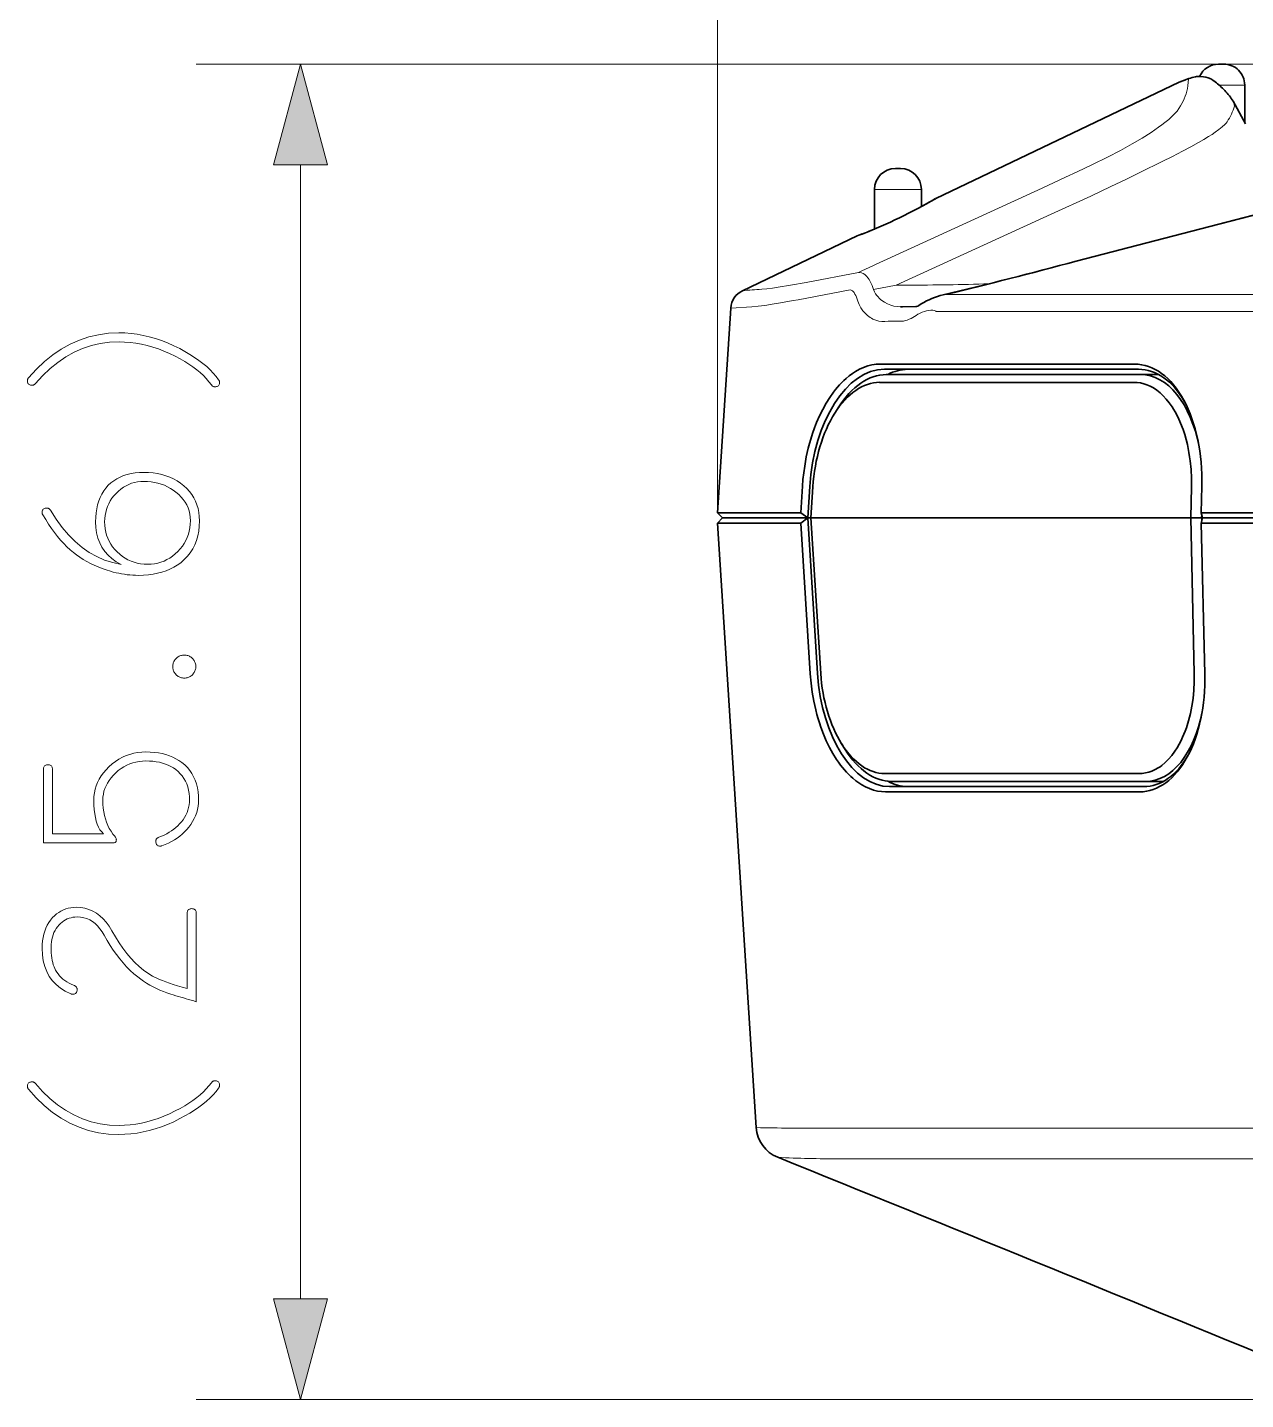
# Model space of a CAD drawing. Extents: x 0 to 297, y 0 to 210.
# Drawn here: x 84.32 to 107.68, y 145.96 to 172.27 of the extents above; entities that cross this region are included whole.
import ezdxf

# ---------------------------------------------------------------- set-up
doc = ezdxf.new("R2010")
doc.units = 0

msp = doc.modelspace()

# ---------------------------------------------------------------- linework, layer by layer
at = {"color": 1, "lineweight": 13, "ltscale": 0.465005}
msp.add_line((97.555, 162.963), (97.555, 181.563), dxfattribs=at)
at = {"color": 1, "lineweight": 13}
for p, q in [((127.19, 171.563), (87.555, 171.563)), ((89.555, 147.895), (89.555, 169.631)), ((171.598, 145.963), (87.555, 145.963))]:
    msp.add_line(p, q, dxfattribs=at)
at = {"color": 7, "lineweight": 35, "ltscale": 0.001849}
for p, q in [((107.237, 171.563), (107.163, 171.563)), ((101.037, 169.563), (100.963, 169.563))]:
    msp.add_line(p, q, dxfattribs=at)
at = {"color": 7, "lineweight": 35, "ltscale": 0.000650787}
msp.add_line((107.263, 171.563), (107.237, 171.563), dxfattribs=at)
at = {"color": 7, "lineweight": 35, "ltscale": 0.002811}
msp.add_line((106.408, 171.216), (106.513, 171.255), dxfattribs=at)
at = {"color": 7, "lineweight": 35, "ltscale": 0.002645}
msp.add_line((106.507, 171.253), (106.408, 171.216), dxfattribs=at)
at = {"color": 7, "lineweight": 13, "ltscale": 0.002403}
msp.add_line((106.408, 171.216), (106.498, 171.249), dxfattribs=at)
at = {"color": 7, "lineweight": 13, "ltscale": 0.002328}
msp.add_line((106.498, 171.249), (106.585, 171.283), dxfattribs=at)
at = {"color": 7, "lineweight": 13, "ltscale": 0.000242503}
msp.add_line((106.507, 171.253), (106.498, 171.249), dxfattribs=at)
at = {"color": 7, "lineweight": 35, "ltscale": 0.002301}
msp.add_line((106.593, 171.286), (106.507, 171.253), dxfattribs=at)
at = {"color": 7, "lineweight": 13, "ltscale": 0.003428}
msp.add_line((106.574, 171.146), (106.585, 171.283), dxfattribs=at)
at = {"color": 7, "lineweight": 13, "ltscale": 0.000216742}
msp.add_line((106.593, 171.286), (106.585, 171.283), dxfattribs=at)
at = {"color": 7, "lineweight": 13, "ltscale": 0.000220616}
msp.add_line((106.722, 171.322), (106.714, 171.32), dxfattribs=at)
at = {"color": 7, "lineweight": 35, "ltscale": 0.129257}
msp.add_line((101.742, 168.99), (106.408, 171.216), dxfattribs=at)
at = {"color": 7, "lineweight": 13, "ltscale": 0.001064}
msp.add_line((107.17, 171.163), (107.213, 171.163), dxfattribs=at)
at = {"color": 7, "lineweight": 13, "ltscale": 0.005394}
for p, q in [((107.213, 171.163), (107.428, 171.163)), ((101.013, 169.163), (101.228, 169.163))]:
    msp.add_line(p, q, dxfattribs=at)
at = {"color": 7, "lineweight": 13, "ltscale": 0.005857}
for p, q in [((107.428, 171.163), (107.663, 171.163)), ((101.228, 169.163), (101.463, 169.163))]:
    msp.add_line(p, q, dxfattribs=at)
at = {"color": 7, "lineweight": 35, "ltscale": 0.017903}
msp.add_line((107.663, 170.447), (107.663, 171.163), dxfattribs=at)
at = {"color": 7, "lineweight": 35, "ltscale": 0.012425}
msp.add_line((107.68, 170.416), (107.44, 170.852), dxfattribs=at)
at = {"color": 7, "lineweight": 35, "ltscale": 0.000650597}
msp.add_line((101.063, 169.563), (101.037, 169.563), dxfattribs=at)
at = {"color": 7, "lineweight": 13, "ltscale": 0.01125}
msp.add_line((100.563, 169.163), (101.013, 169.163), dxfattribs=at)
at = {"color": 7, "lineweight": 35, "ltscale": 0.019065}
msp.add_line((100.563, 168.4), (100.563, 169.163), dxfattribs=at)
at = {"color": 7, "lineweight": 13, "ltscale": 0.081752}
for p, q in [((100.804, 167.826), (103.778, 169.187)), ((100.981, 167.326), (103.954, 168.687))]:
    msp.add_line(p, q, dxfattribs=at)
at = {"color": 7, "lineweight": 35, "ltscale": 0.008255}
msp.add_line((101.463, 168.833), (101.463, 169.163), dxfattribs=at)
at = {"color": 7, "lineweight": 35, "ltscale": 0.004628}
msp.add_line((101.463, 168.833), (101.625, 168.923), dxfattribs=at)
at = {"color": 7, "lineweight": 35, "ltscale": 0.003063}
msp.add_line((101.625, 168.923), (101.731, 168.984), dxfattribs=at)
at = {"color": 7, "lineweight": 13, "ltscale": 0.092219}
msp.add_line((107.993, 168.703), (104.422, 167.777), dxfattribs=at)
at = {"color": 7, "lineweight": 35, "ltscale": 0.092219}
msp.add_line((108.002, 168.712), (104.432, 167.786), dxfattribs=at)
at = {"color": 7, "lineweight": 35, "ltscale": 0.061011}
msp.add_line((98.031, 167.22), (100.233, 168.27), dxfattribs=at)
at = {"color": 7, "lineweight": 35, "ltscale": 0.002556}
msp.add_line((100.329, 168.307), (100.233, 168.27), dxfattribs=at)
at = {"color": 7, "lineweight": 13, "ltscale": 0.002322}
msp.add_line((100.233, 168.27), (100.32, 168.303), dxfattribs=at)
at = {"color": 7, "lineweight": 13, "ltscale": 0.025428}
for p, q in [((100.254, 167.567), (99.254, 167.38)), ((100.096, 167.234), (99.097, 167.047))]:
    msp.add_line(p, q, dxfattribs=at)
at = {"color": 7, "lineweight": 13, "ltscale": 0.011091}
msp.add_line((100.546, 167.24), (100.981, 167.326), dxfattribs=at)
at = {"color": 7, "lineweight": 13, "ltscale": 0.005198}
msp.add_line((100.981, 167.326), (101.189, 167.326), dxfattribs=at)
at = {"color": 7, "lineweight": 13, "ltscale": 0.226696}
for p, q in [((101.941, 167.145), (111.009, 167.145)), ((101.746, 166.823), (110.814, 166.823))]:
    msp.add_line(p, q, dxfattribs=at)
at = {"color": 7, "lineweight": 35, "ltscale": 0.098337}
msp.add_line((97.555, 162.963), (97.806, 166.888), dxfattribs=at)
at = {"color": 7, "lineweight": 13, "ltscale": 0.01012}
msp.add_line((97.806, 166.888), (98.211, 166.912), dxfattribs=at)
at = {"color": 7, "lineweight": 35, "ltscale": 0.000994873}
msp.add_line((101.103, 166.913), (101.063, 166.913), dxfattribs=at)
at = {"color": 7, "lineweight": 35, "ltscale": 0.006289}
msp.add_line((101.103, 166.913), (101.355, 166.914), dxfattribs=at)
at = {"color": 7, "lineweight": 13, "ltscale": 0.000994873}
msp.add_line((100.866, 166.638), (100.826, 166.638), dxfattribs=at)
at = {"color": 7, "lineweight": 13, "ltscale": 0.006313}
msp.add_line((100.866, 166.638), (101.118, 166.638), dxfattribs=at)
at = {"color": 7, "lineweight": 35, "ltscale": 0.121885}
for p, q in [((100.675, 165.813), (105.55, 165.813)), ((100.753, 165.713), (105.628, 165.713)), ((100.66, 165.463), (105.535, 165.463)), ((100.789, 165.613), (105.665, 165.613)), ((100.759, 157.963), (105.634, 157.963)), ((105.649, 157.613), (100.774, 157.613)), ((105.727, 157.713), (100.851, 157.713)), ((100.888, 157.813), (105.763, 157.813))]:
    msp.add_line(p, q, dxfattribs=at)
at = {"color": 7, "lineweight": 35, "ltscale": 0.008638}
msp.add_line((106.01, 165.613), (105.665, 165.613), dxfattribs=at)
at = {"color": 7, "lineweight": 35, "ltscale": 0.003161}
for p, q in [((99.8, 164.87), (99.867, 164.977)), ((99.933, 158.532), (100.001, 158.425))]:
    msp.add_line(p, q, dxfattribs=at)
at = {"color": 7, "lineweight": 35, "ltscale": 0.012762}
msp.add_line((99.181, 163.472), (99.149, 162.963), dxfattribs=at)
at = {"color": 7, "lineweight": 35, "ltscale": 0.015046}
msp.add_line((99.32, 163.464), (99.282, 162.863), dxfattribs=at)
at = {"color": 7, "lineweight": 35, "ltscale": 0.015023}
msp.add_line((99.344, 162.863), (99.382, 163.463), dxfattribs=at)
at = {"color": 7, "lineweight": 35, "ltscale": 0.014998}
msp.add_line((106.628, 162.863), (106.642, 163.463), dxfattribs=at)
at = {"color": 7, "lineweight": 35, "ltscale": 0.01274}
msp.add_line((106.843, 163.472), (106.831, 162.963), dxfattribs=at)
at = {"color": 7, "lineweight": 35, "ltscale": 0.032002}
msp.add_line((97.555, 162.963), (98.835, 162.963), dxfattribs=at)
at = {"color": 7, "lineweight": 35, "ltscale": 0.00342}
msp.add_line((97.649, 162.863), (97.555, 162.963), dxfattribs=at)
at = {"color": 7, "lineweight": 35, "ltscale": 0.003421}
msp.add_line((97.649, 162.863), (97.555, 162.763), dxfattribs=at)
at = {"color": 7, "lineweight": 35, "ltscale": 0.031603}
msp.add_line((97.649, 162.863), (98.913, 162.863), dxfattribs=at)
at = {"color": 7, "lineweight": 35, "ltscale": 0.007845}
for p, q in [((99.149, 162.963), (98.835, 162.963)), ((99.149, 162.763), (98.835, 162.763))]:
    msp.add_line(p, q, dxfattribs=at)
at = {"color": 7, "lineweight": 35, "ltscale": 0.009229}
msp.add_line((99.282, 162.863), (98.913, 162.863), dxfattribs=at)
at = {"color": 7, "lineweight": 35, "ltscale": 0.004158}
msp.add_line((99.149, 162.963), (99.282, 162.863), dxfattribs=at)
at = {"color": 7, "lineweight": 35, "ltscale": 0.004159}
msp.add_line((99.149, 162.763), (99.282, 162.863), dxfattribs=at)
at = {"color": 7, "lineweight": 35, "ltscale": 0.07467}
msp.add_line((99.282, 162.863), (99.47, 159.882), dxfattribs=at)
at = {"color": 7, "lineweight": 35, "ltscale": 0.001537}
msp.add_line((99.344, 162.863), (99.282, 162.863), dxfattribs=at)
at = {"color": 7, "lineweight": 35, "ltscale": 0.182114}
msp.add_line((106.628, 162.863), (99.344, 162.863), dxfattribs=at)
at = {"color": 7, "lineweight": 35, "ltscale": 0.074648}
msp.add_line((99.344, 162.863), (99.531, 159.883), dxfattribs=at)
at = {"color": 7, "lineweight": 35, "ltscale": 0.07452}
msp.add_line((106.697, 159.883), (106.628, 162.863), dxfattribs=at)
at = {"color": 7, "lineweight": 35, "ltscale": 0.005228}
msp.add_line((106.837, 162.863), (106.628, 162.863), dxfattribs=at)
at = {"color": 7, "lineweight": 35, "ltscale": 0.002557}
msp.add_line((106.831, 162.963), (106.854, 162.863), dxfattribs=at)
at = {"color": 7, "lineweight": 35, "ltscale": 0.096921}
for p, q in [((110.708, 162.963), (106.831, 162.963)), ((110.708, 162.763), (106.831, 162.763))]:
    msp.add_line(p, q, dxfattribs=at)
at = {"color": 7, "lineweight": 35, "ltscale": 0.002558}
msp.add_line((106.831, 162.763), (106.854, 162.863), dxfattribs=at)
at = {"color": 7, "lineweight": 35, "ltscale": 0.00166}
msp.add_line((106.837, 162.863), (106.839, 162.929), dxfattribs=at)
at = {"color": 7, "lineweight": 35, "ltscale": 0.000305402}
msp.add_line((106.837, 162.863), (106.838, 162.851), dxfattribs=at)
at = {"color": 7, "lineweight": 35, "ltscale": 0.001307}
msp.add_line((106.839, 162.799), (106.838, 162.851), dxfattribs=at)
at = {"color": 7, "lineweight": 35, "ltscale": 0.000322151}
msp.add_line((106.851, 162.851), (106.838, 162.851), dxfattribs=at)
at = {"color": 7, "lineweight": 35, "ltscale": 0.098306}
msp.add_line((110.786, 162.863), (106.854, 162.863), dxfattribs=at)
at = {"color": 7, "lineweight": 35, "ltscale": 0.032003}
msp.add_line((97.555, 162.763), (98.835, 162.763), dxfattribs=at)
at = {"color": 7, "lineweight": 35, "ltscale": 0.290277}
msp.add_line((98.296, 151.176), (97.555, 162.763), dxfattribs=at)
at = {"color": 7, "lineweight": 35, "ltscale": 0.072386}
msp.add_line((99.149, 162.763), (99.331, 159.873), dxfattribs=at)
at = {"color": 7, "lineweight": 35, "ltscale": 0.072262}
msp.add_line((106.831, 162.763), (106.898, 159.873), dxfattribs=at)
at = {"color": 7, "lineweight": 35, "ltscale": 0.006989}
msp.add_line((106.043, 157.813), (105.763, 157.813), dxfattribs=at)
at = {"color": 7, "lineweight": 35, "ltscale": 0.001625}
msp.add_line((106.108, 157.816), (106.043, 157.813), dxfattribs=at)
at = {"color": 7, "lineweight": 13, "ltscale": 0.003357}
msp.add_line((99.577, 151.166), (99.712, 151.167), dxfattribs=at)
at = {"color": 7, "lineweight": 13, "ltscale": 0.282828}
for p, q in [((111.025, 151.167), (99.712, 151.167)), ((111.337, 150.58), (100.024, 150.58))]:
    msp.add_line(p, q, dxfattribs=at)
at = {"color": 7, "lineweight": 13, "ltscale": 0.003366}
msp.add_line((99.889, 150.58), (100.024, 150.58), dxfattribs=at)
at = {"color": 1, "lineweight": 13}
for points in [[(90.073, 169.631), (89.555, 171.563), (89.038, 169.631)], [(86.07, 166.412), (86.187, 166.409), (86.304, 166.4), (86.421, 166.385), (86.538, 166.363), (86.655, 166.336), (86.772, 166.303), (86.889, 166.263), (87.006, 166.218), (87.122, 166.166), (87.239, 166.109), (87.339, 166.055), (87.434, 165.999), (87.523, 165.942), (87.606, 165.884), (87.683, 165.825), (87.755, 165.765), (87.82, 165.703), (87.881, 165.641), (87.935, 165.577), (87.984, 165.511), (87.987, 165.507), (87.99, 165.503), (87.993, 165.498), (87.995, 165.493), (87.997, 165.489), (87.998, 165.484), (88, 165.479), (88, 165.474), (88.001, 165.469), (88.001, 165.464), (88, 165.447), (87.998, 165.433), (87.993, 165.42), (87.987, 165.408), (87.98, 165.399), (87.97, 165.391), (87.959, 165.385), (87.946, 165.381), (87.931, 165.378), (87.915, 165.377), (87.906, 165.378), (87.898, 165.379), (87.89, 165.381), (87.883, 165.384), (87.876, 165.387), (87.869, 165.391), (87.862, 165.396), (87.856, 165.402), (87.851, 165.409), (87.845, 165.416), (87.799, 165.476), (87.748, 165.535), (87.692, 165.593), (87.631, 165.649), (87.564, 165.704), (87.492, 165.758), (87.415, 165.811), (87.333, 165.862), (87.245, 165.913), (87.153, 165.962), (87.045, 166.014), (86.936, 166.061), (86.828, 166.103), (86.72, 166.139), (86.613, 166.169), (86.505, 166.194), (86.397, 166.214), (86.29, 166.228), (86.182, 166.236), (86.075, 166.239), (85.893, 166.231), (85.715, 166.207), (85.543, 166.167), (85.375, 166.111), (85.212, 166.039), (85.054, 165.95), (84.901, 165.846), (84.752, 165.726), (84.608, 165.59), (84.469, 165.438), (84.463, 165.432), (84.458, 165.427), (84.452, 165.422), (84.447, 165.419), (84.441, 165.415), (84.434, 165.412), (84.428, 165.41), (84.422, 165.409), (84.415, 165.408), (84.408, 165.408), (84.391, 165.408), (84.375, 165.411), (84.362, 165.415), (84.35, 165.421), (84.34, 165.429), (84.332, 165.439), (84.325, 165.45), (84.321, 165.463), (84.318, 165.478), (84.317, 165.494), (84.317, 165.5), (84.318, 165.506), (84.319, 165.512), (84.321, 165.518), (84.323, 165.523), (84.325, 165.529), (84.328, 165.534), (84.331, 165.54), (84.335, 165.545), (84.339, 165.55), (84.488, 165.714), (84.642, 165.861), (84.802, 165.99), (84.967, 166.102), (85.138, 166.197), (85.313, 166.274), (85.495, 166.334), (85.681, 166.377), (85.873, 166.403)], [(86.551, 163.737), (86.642, 163.735), (86.73, 163.727), (86.814, 163.714), (86.896, 163.697), (86.974, 163.674), (87.048, 163.646), (87.12, 163.612), (87.188, 163.574), (87.253, 163.531), (87.315, 163.482), (87.372, 163.429), (87.423, 163.373), (87.468, 163.314), (87.508, 163.252), (87.541, 163.187), (87.568, 163.118), (87.589, 163.046), (87.604, 162.971), (87.613, 162.893), (87.616, 162.811), (87.612, 162.709), (87.602, 162.611), (87.584, 162.519), (87.558, 162.431), (87.526, 162.348), (87.487, 162.27), (87.44, 162.197), (87.386, 162.128), (87.325, 162.065), (87.257, 162.006), (87.192, 161.96), (87.123, 161.919), (87.051, 161.882), (86.975, 161.851), (86.896, 161.824), (86.813, 161.802), (86.727, 161.785), (86.637, 161.773), (86.544, 161.766), (86.447, 161.763), (86.393, 161.764), (86.338, 161.767), (86.284, 161.77), (86.23, 161.776), (86.177, 161.783), (86.123, 161.791), (86.069, 161.802), (86.016, 161.813), (85.963, 161.827), (85.91, 161.841), (85.828, 161.867), (85.749, 161.895), (85.672, 161.925), (85.597, 161.957), (85.525, 161.992), (85.455, 162.029), (85.388, 162.068), (85.323, 162.11), (85.26, 162.154), (85.2, 162.201), (85.138, 162.254), (85.076, 162.311), (85.015, 162.373), (84.954, 162.439), (84.895, 162.509), (84.837, 162.584), (84.779, 162.662), (84.722, 162.745), (84.667, 162.832), (84.612, 162.924), (84.609, 162.928), (84.607, 162.932), (84.605, 162.937), (84.603, 162.941), (84.602, 162.945), (84.601, 162.95), (84.6, 162.954), (84.599, 162.958), (84.599, 162.963), (84.599, 162.967), (84.6, 162.983), (84.602, 162.998), (84.607, 163.011), (84.613, 163.022), (84.621, 163.032), (84.631, 163.04), (84.643, 163.046), (84.657, 163.05), (84.672, 163.053), (84.689, 163.053), (84.698, 163.053), (84.706, 163.052), (84.714, 163.05), (84.721, 163.047), (84.728, 163.043), (84.735, 163.038), (84.742, 163.032), (84.748, 163.026), (84.753, 163.018), (84.759, 163.01), (84.868, 162.838), (84.983, 162.68), (85.104, 162.538), (85.231, 162.412), (85.364, 162.3), (85.502, 162.204), (85.646, 162.123), (85.796, 162.057), (85.952, 162.007), (86.114, 161.971), (86.021, 162.025), (85.938, 162.084), (85.864, 162.15), (85.801, 162.223), (85.747, 162.301), (85.703, 162.386), (85.669, 162.478), (85.644, 162.575), (85.629, 162.679), (85.625, 162.789), (85.627, 162.877), (85.634, 162.961), (85.646, 163.041), (85.663, 163.117), (85.685, 163.189), (85.712, 163.257), (85.743, 163.321), (85.78, 163.381), (85.821, 163.437), (85.867, 163.489), (85.917, 163.536), (85.972, 163.578), (86.03, 163.615), (86.093, 163.648), (86.159, 163.675), (86.23, 163.698), (86.304, 163.715), (86.382, 163.728), (86.465, 163.735)], [(86.551, 163.564), (86.49, 163.562), (86.43, 163.555), (86.372, 163.544), (86.316, 163.528), (86.262, 163.507), (86.21, 163.482), (86.159, 163.452), (86.11, 163.417), (86.064, 163.378), (86.019, 163.335), (85.977, 163.288), (85.939, 163.24), (85.906, 163.189), (85.877, 163.137), (85.853, 163.084), (85.833, 163.028), (85.818, 162.971), (85.807, 162.912), (85.8, 162.852), (85.798, 162.789), (85.8, 162.722), (85.807, 162.657), (85.819, 162.594), (85.836, 162.533), (85.858, 162.474), (85.884, 162.417), (85.915, 162.363), (85.951, 162.31), (85.992, 162.26), (86.038, 162.211), (86.087, 162.167), (86.138, 162.127), (86.191, 162.091), (86.246, 162.06), (86.304, 162.035), (86.363, 162.013), (86.424, 161.997), (86.488, 161.985), (86.553, 161.978), (86.62, 161.976), (86.688, 161.978), (86.753, 161.985), (86.816, 161.998), (86.878, 162.015), (86.937, 162.037), (86.994, 162.064), (87.049, 162.095), (87.102, 162.132), (87.153, 162.174), (87.202, 162.22), (87.248, 162.27), (87.289, 162.322), (87.325, 162.376), (87.356, 162.432), (87.383, 162.49), (87.404, 162.55), (87.421, 162.612), (87.433, 162.677), (87.44, 162.743), (87.443, 162.811), (87.44, 162.876), (87.432, 162.938), (87.418, 162.998), (87.398, 163.056), (87.373, 163.112), (87.343, 163.165), (87.307, 163.217), (87.265, 163.265), (87.218, 163.312), (87.166, 163.357), (87.113, 163.396), (87.058, 163.431), (87.001, 163.462), (86.943, 163.49), (86.882, 163.512), (86.82, 163.531), (86.755, 163.546), (86.689, 163.556), (86.621, 163.562)], [(87.326, 160.235), (87.344, 160.235), (87.361, 160.233), (87.378, 160.229), (87.394, 160.225), (87.41, 160.219), (87.426, 160.212), (87.44, 160.203), (87.455, 160.194), (87.468, 160.183), (87.482, 160.17), (87.494, 160.157), (87.505, 160.143), (87.515, 160.129), (87.523, 160.114), (87.53, 160.099), (87.536, 160.083), (87.541, 160.067), (87.544, 160.05), (87.546, 160.032), (87.547, 160.015), (87.546, 159.997), (87.544, 159.979), (87.541, 159.962), (87.536, 159.946), (87.53, 159.93), (87.523, 159.915), (87.515, 159.9), (87.505, 159.886), (87.494, 159.872), (87.482, 159.859), (87.468, 159.846), (87.455, 159.835), (87.44, 159.826), (87.426, 159.817), (87.41, 159.81), (87.394, 159.804), (87.378, 159.8), (87.361, 159.796), (87.344, 159.794), (87.326, 159.794), (87.308, 159.794), (87.291, 159.796), (87.274, 159.8), (87.257, 159.804), (87.241, 159.81), (87.226, 159.817), (87.211, 159.826), (87.197, 159.835), (87.183, 159.846), (87.17, 159.859), (87.158, 159.872), (87.147, 159.886), (87.137, 159.9), (87.128, 159.915), (87.121, 159.93), (87.115, 159.946), (87.111, 159.962), (87.108, 159.979), (87.106, 159.997), (87.105, 160.015), (87.106, 160.032), (87.108, 160.05), (87.111, 160.067), (87.115, 160.083), (87.121, 160.099), (87.128, 160.114), (87.137, 160.129), (87.147, 160.143), (87.158, 160.157), (87.17, 160.17), (87.183, 160.183), (87.197, 160.194), (87.211, 160.203), (87.226, 160.212), (87.241, 160.219), (87.257, 160.225), (87.274, 160.229), (87.291, 160.233), (87.308, 160.235)], [(86.59, 158.378), (86.673, 158.376), (86.753, 158.37), (86.83, 158.36), (86.904, 158.346), (86.974, 158.327), (87.041, 158.305), (87.105, 158.278), (87.166, 158.248), (87.224, 158.213), (87.278, 158.175), (87.334, 158.128), (87.384, 158.077), (87.429, 158.022), (87.469, 157.963), (87.503, 157.901), (87.533, 157.834), (87.557, 157.764), (87.576, 157.69), (87.59, 157.612), (87.599, 157.53), (87.601, 157.464), (87.598, 157.399), (87.591, 157.336), (87.579, 157.275), (87.563, 157.215), (87.542, 157.156), (87.516, 157.099), (87.486, 157.043), (87.452, 156.989), (87.412, 156.937), (87.374, 156.89), (87.332, 156.846), (87.288, 156.804), (87.241, 156.765), (87.191, 156.728), (87.138, 156.693), (87.082, 156.661), (87.023, 156.63), (86.962, 156.603), (86.897, 156.577), (86.894, 156.576), (86.89, 156.576), (86.887, 156.575), (86.883, 156.575), (86.88, 156.574), (86.877, 156.574), (86.873, 156.573), (86.87, 156.573), (86.866, 156.573), (86.863, 156.573), (86.847, 156.574), (86.833, 156.577), (86.821, 156.581), (86.81, 156.588), (86.801, 156.596), (86.794, 156.606), (86.788, 156.618), (86.784, 156.631), (86.781, 156.647), (86.78, 156.664), (86.781, 156.675), (86.783, 156.685), (86.785, 156.695), (86.789, 156.703), (86.794, 156.711), (86.801, 156.719), (86.808, 156.726), (86.816, 156.732), (86.826, 156.737), (86.837, 156.742), (86.89, 156.763), (86.941, 156.785), (86.99, 156.81), (87.037, 156.837), (87.081, 156.865), (87.123, 156.896), (87.163, 156.928), (87.201, 156.962), (87.236, 156.998), (87.27, 157.036), (87.302, 157.079), (87.331, 157.123), (87.356, 157.169), (87.378, 157.215), (87.395, 157.262), (87.409, 157.311), (87.419, 157.361), (87.425, 157.412), (87.427, 157.464), (87.425, 157.517), (87.419, 157.583), (87.408, 157.647), (87.393, 157.707), (87.373, 157.765), (87.349, 157.819), (87.32, 157.869), (87.287, 157.917), (87.249, 157.961), (87.208, 158.003), (87.161, 158.04), (87.116, 158.072), (87.068, 158.1), (87.017, 158.124), (86.964, 158.146), (86.908, 158.164), (86.85, 158.179), (86.789, 158.19), (86.725, 158.198), (86.659, 158.203), (86.59, 158.205), (86.524, 158.203), (86.46, 158.196), (86.398, 158.184), (86.337, 158.168), (86.278, 158.148), (86.221, 158.122), (86.166, 158.093), (86.112, 158.058), (86.06, 158.019), (86.01, 157.976), (85.963, 157.929), (85.921, 157.881), (85.884, 157.832), (85.852, 157.782), (85.825, 157.73), (85.803, 157.677), (85.785, 157.623), (85.773, 157.567), (85.766, 157.51), (85.763, 157.452), (85.765, 157.375), (85.771, 157.301), (85.781, 157.23), (85.794, 157.161), (85.812, 157.095), (85.833, 157.031), (85.859, 156.97), (85.888, 156.911), (85.921, 156.856), (85.958, 156.802), (85.97, 156.79), (85.981, 156.777), (85.991, 156.765), (85.999, 156.753), (86.007, 156.742), (86.012, 156.731), (86.017, 156.72), (86.02, 156.71), (86.022, 156.7), (86.023, 156.69), (86.022, 156.679), (86.02, 156.67), (86.017, 156.661), (86.012, 156.654), (86.007, 156.648), (85.999, 156.643), (85.991, 156.639), (85.981, 156.636), (85.97, 156.634), (85.958, 156.634), (84.625, 156.634), (84.625, 158.045), (84.625, 158.061), (84.628, 158.076), (84.632, 158.089), (84.638, 158.1), (84.646, 158.11), (84.656, 158.118), (84.667, 158.124), (84.68, 158.128), (84.695, 158.131), (84.711, 158.131), (84.728, 158.131), (84.742, 158.128), (84.755, 158.124), (84.767, 158.118), (84.776, 158.11), (84.784, 158.1), (84.79, 158.089), (84.794, 158.076), (84.797, 158.061), (84.798, 158.045), (84.798, 156.807), (85.776, 156.807), (85.741, 156.844), (85.709, 156.887), (85.681, 156.936), (85.657, 156.991), (85.636, 157.052), (85.62, 157.12), (85.607, 157.194), (85.597, 157.274), (85.592, 157.36), (85.59, 157.452), (85.593, 157.524), (85.602, 157.594), (85.616, 157.662), (85.636, 157.729), (85.662, 157.794), (85.694, 157.857), (85.732, 157.918), (85.776, 157.978), (85.825, 158.036), (85.88, 158.092), (85.942, 158.147), (86.005, 158.195), (86.071, 158.238), (86.139, 158.275), (86.209, 158.307), (86.281, 158.332), (86.355, 158.352), (86.431, 158.367), (86.51, 158.375)], [(87.555, 155.287), (87.555, 153.59), (87.506, 153.605), (87.457, 153.62), (87.408, 153.634), (87.359, 153.648), (87.31, 153.663), (87.261, 153.677), (87.212, 153.691), (87.163, 153.705), (87.115, 153.719), (87.066, 153.733), (86.994, 153.758), (86.924, 153.784), (86.857, 153.812), (86.79, 153.843), (86.726, 153.875), (86.664, 153.909), (86.604, 153.946), (86.545, 153.984), (86.489, 154.024), (86.434, 154.066), (86.361, 154.127), (86.289, 154.191), (86.22, 154.26), (86.152, 154.333), (86.087, 154.411), (86.023, 154.492), (85.962, 154.579), (85.902, 154.669), (85.845, 154.764), (85.789, 154.863), (85.75, 154.93), (85.707, 154.989), (85.662, 155.042), (85.615, 155.087), (85.564, 155.126), (85.511, 155.158), (85.455, 155.182), (85.396, 155.2), (85.334, 155.21), (85.27, 155.214), (85.229, 155.212), (85.191, 155.208), (85.153, 155.2), (85.117, 155.189), (85.081, 155.176), (85.047, 155.159), (85.014, 155.139), (84.983, 155.117), (84.952, 155.091), (84.923, 155.062), (84.894, 155.028), (84.869, 154.992), (84.846, 154.954), (84.826, 154.915), (84.81, 154.873), (84.796, 154.829), (84.785, 154.783), (84.778, 154.735), (84.773, 154.685), (84.772, 154.634), (84.773, 154.579), (84.775, 154.526), (84.78, 154.476), (84.786, 154.428), (84.793, 154.382), (84.803, 154.34), (84.814, 154.299), (84.827, 154.261), (84.842, 154.225), (84.858, 154.192), (84.88, 154.156), (84.905, 154.121), (84.932, 154.087), (84.964, 154.056), (84.998, 154.025), (85.035, 153.997), (85.076, 153.97), (85.12, 153.944), (85.167, 153.92), (85.218, 153.898), (85.228, 153.893), (85.236, 153.888), (85.244, 153.882), (85.251, 153.875), (85.257, 153.868), (85.261, 153.861), (85.265, 153.852), (85.268, 153.844), (85.269, 153.834), (85.27, 153.824), (85.269, 153.807), (85.266, 153.791), (85.262, 153.778), (85.256, 153.766), (85.248, 153.756), (85.238, 153.748), (85.227, 153.741), (85.214, 153.737), (85.199, 153.734), (85.183, 153.733), (85.18, 153.733), (85.176, 153.733), (85.173, 153.734), (85.169, 153.735), (85.166, 153.735), (85.162, 153.736), (85.159, 153.737), (85.155, 153.739), (85.152, 153.74), (85.148, 153.742), (85.044, 153.792), (84.95, 153.85), (84.868, 153.917), (84.797, 153.992), (84.736, 154.075), (84.687, 154.167), (84.648, 154.267), (84.621, 154.375), (84.604, 154.491), (84.599, 154.616), (84.601, 154.688), (84.607, 154.756), (84.617, 154.822), (84.63, 154.884), (84.648, 154.944), (84.67, 155.001), (84.696, 155.055), (84.726, 155.107), (84.76, 155.155), (84.798, 155.201), (84.836, 155.238), (84.876, 155.272), (84.917, 155.302), (84.96, 155.328), (85.006, 155.35), (85.052, 155.368), (85.101, 155.382), (85.151, 155.392), (85.203, 155.398), (85.257, 155.4), (85.341, 155.395), (85.421, 155.382), (85.498, 155.359), (85.571, 155.328), (85.641, 155.287), (85.707, 155.238), (85.77, 155.179), (85.829, 155.112), (85.884, 155.035), (85.936, 154.95), (86.005, 154.831), (86.075, 154.719), (86.148, 154.615), (86.223, 154.517), (86.3, 154.427), (86.379, 154.343), (86.46, 154.267), (86.543, 154.197), (86.628, 154.135), (86.715, 154.079), (86.753, 154.059), (86.798, 154.038), (86.848, 154.016), (86.905, 153.994), (86.969, 153.97), (87.039, 153.946), (87.115, 153.921), (87.198, 153.895), (87.287, 153.869), (87.382, 153.841), (87.382, 155.287), (87.383, 155.304), (87.386, 155.318), (87.39, 155.331), (87.396, 155.343), (87.404, 155.352), (87.413, 155.36), (87.425, 155.366), (87.438, 155.37), (87.452, 155.373), (87.469, 155.374), (87.485, 155.373), (87.5, 155.37), (87.513, 155.366), (87.524, 155.36), (87.534, 155.352), (87.541, 155.343), (87.548, 155.331), (87.552, 155.318), (87.554, 155.304)], [(87.845, 152.036), (87.851, 152.044), (87.856, 152.05), (87.862, 152.056), (87.869, 152.061), (87.876, 152.065), (87.883, 152.069), (87.89, 152.072), (87.898, 152.074), (87.906, 152.075), (87.915, 152.075), (87.931, 152.074), (87.946, 152.071), (87.959, 152.067), (87.97, 152.061), (87.98, 152.052), (87.987, 152.042), (87.993, 152.031), (87.998, 152.017), (88, 152.001), (88.001, 151.984), (88.001, 151.979), (88, 151.974), (88, 151.969), (87.998, 151.963), (87.997, 151.958), (87.995, 151.953), (87.993, 151.948), (87.99, 151.943), (87.987, 151.937), (87.984, 151.932), (87.934, 151.869), (87.879, 151.806), (87.819, 151.745), (87.753, 151.685), (87.681, 151.626), (87.604, 151.568), (87.521, 151.511), (87.433, 151.456), (87.339, 151.401), (87.239, 151.348), (87.122, 151.29), (87.004, 151.239), (86.887, 151.193), (86.77, 151.154), (86.653, 151.121), (86.536, 151.093), (86.419, 151.072), (86.303, 151.057), (86.187, 151.048), (86.07, 151.045), (85.872, 151.053), (85.678, 151.079), (85.491, 151.123), (85.309, 151.183), (85.133, 151.261), (84.963, 151.357), (84.798, 151.469), (84.639, 151.599), (84.486, 151.746), (84.339, 151.911), (84.335, 151.916), (84.331, 151.921), (84.328, 151.927), (84.325, 151.932), (84.323, 151.938), (84.321, 151.943), (84.319, 151.949), (84.318, 151.955), (84.317, 151.961), (84.317, 151.967), (84.318, 151.983), (84.321, 151.998), (84.325, 152.011), (84.332, 152.022), (84.34, 152.032), (84.35, 152.04), (84.362, 152.046), (84.375, 152.05), (84.391, 152.053), (84.408, 152.053), (84.415, 152.053), (84.422, 152.052), (84.428, 152.051), (84.434, 152.049), (84.441, 152.046), (84.447, 152.043), (84.452, 152.039), (84.458, 152.034), (84.463, 152.029), (84.469, 152.023), (84.606, 151.87), (84.749, 151.733), (84.897, 151.613), (85.05, 151.508), (85.208, 151.419), (85.371, 151.347), (85.539, 151.29), (85.713, 151.25), (85.891, 151.226), (86.075, 151.218), (86.181, 151.221), (86.288, 151.229), (86.395, 151.243), (86.503, 151.262), (86.61, 151.287), (86.718, 151.318), (86.827, 151.354), (86.935, 151.395), (87.044, 151.442), (87.153, 151.495), (87.245, 151.544), (87.333, 151.594), (87.415, 151.646), (87.492, 151.698), (87.564, 151.752), (87.631, 151.806), (87.692, 151.862), (87.748, 151.919), (87.799, 151.977)], [(89.038, 147.895), (89.555, 145.963), (90.073, 147.895)]]:
    msp.add_lwpolyline(points, close=True, dxfattribs=at)
at = {"color": 7, "lineweight": 13}
for points in [[(103.778, 169.187), (104.228, 169.394), (104.448, 169.496), (104.747, 169.64), (105.032, 169.782), (105.279, 169.91), (105.507, 170.035), (105.698, 170.147), (105.867, 170.254), (106.01, 170.352), (106.074, 170.399), (106.133, 170.445), (106.205, 170.503), (106.267, 170.56), (106.321, 170.614), (106.365, 170.664), (106.401, 170.711), (106.434, 170.762)], [(103.954, 168.687), (104.71, 169.035), (105.095, 169.216), (105.383, 169.352), (105.667, 169.49), (106.08, 169.694), (106.279, 169.795), (106.469, 169.893), (106.629, 169.979), (106.779, 170.061), (106.878, 170.118), (106.969, 170.173), (107.036, 170.216), (107.097, 170.257), (107.17, 170.31), (107.232, 170.361), (107.284, 170.409), (107.307, 170.434), (107.327, 170.459)], [(100.546, 167.24), (100.516, 167.321), (100.499, 167.361), (100.48, 167.398), (100.46, 167.432), (100.439, 167.463), (100.409, 167.499), (100.377, 167.528), (100.344, 167.549), (100.311, 167.562), (100.282, 167.568), (100.254, 167.567)], [(98.4, 167.247), (98.501, 167.256), (98.609, 167.269), (98.718, 167.285), (98.949, 167.324), (99.254, 167.38)], [(98.211, 166.912), (98.331, 166.922), (98.459, 166.938), (98.638, 166.965), (98.759, 166.986), (99.003, 167.03), (99.097, 167.047)], [(100.218, 167.094), (100.203, 167.125), (100.188, 167.156), (100.17, 167.185), (100.158, 167.198), (100.139, 167.215), (100.116, 167.228), (100.096, 167.234)], [(100.218, 167.094), (100.241, 167.021), (100.27, 166.953), (100.303, 166.892), (100.341, 166.837), (100.382, 166.788), (100.426, 166.747), (100.452, 166.726), (100.479, 166.708), (100.506, 166.691), (100.534, 166.677), (100.591, 166.654), (100.648, 166.639), (100.706, 166.631), (100.764, 166.631), (100.826, 166.638)], [(100.546, 167.24), (100.563, 167.2), (100.585, 167.162), (100.61, 167.126), (100.631, 167.101), (100.653, 167.077), (100.678, 167.054), (100.704, 167.033), (100.758, 166.997), (100.815, 166.966), (100.875, 166.943), (100.937, 166.926), (101, 166.916), (101.063, 166.913)], [(101.392, 166.77), (101.411, 166.779), (101.475, 166.807), (101.521, 166.824), (101.561, 166.836), (101.6, 166.843), (101.642, 166.847), (101.683, 166.845), (101.712, 166.838), (101.739, 166.827), (101.746, 166.823)]]:
    msp.add_lwpolyline(points, dxfattribs=at)
at = {"color": 7, "lineweight": 35}
for points in [[(101.355, 166.914), (101.371, 166.916), (101.391, 166.924), (101.415, 166.937), (101.458, 166.965)], [(100.675, 165.813), (100.635, 165.812), (100.595, 165.809), (100.554, 165.804), (100.514, 165.797), (100.433, 165.777), (100.354, 165.749), (100.276, 165.713), (100.198, 165.67), (100.138, 165.631), (100.079, 165.587), (100.021, 165.539), (99.978, 165.501), (99.936, 165.46), (99.895, 165.417), (99.855, 165.372), (99.816, 165.324), (99.777, 165.275), (99.704, 165.171), (99.634, 165.061), (99.569, 164.944), (99.509, 164.822), (99.453, 164.694), (99.412, 164.589), (99.374, 164.482), (99.34, 164.372), (99.316, 164.288), (99.294, 164.204), (99.255, 164.032), (99.224, 163.857), (99.206, 163.73), (99.191, 163.601), (99.181, 163.472)], [(106.642, 163.463), (106.642, 163.629), (106.634, 163.794), (106.618, 163.957), (106.607, 164.037), (106.594, 164.116), (106.58, 164.193), (106.564, 164.269), (106.539, 164.369), (106.512, 164.466), (106.481, 164.559), (106.435, 164.679), (106.384, 164.792), (106.329, 164.898), (106.299, 164.948), (106.269, 164.996), (106.215, 165.072), (106.159, 165.141), (106.1, 165.205), (106.039, 165.261), (105.976, 165.311), (105.911, 165.355), (105.851, 165.388), (105.789, 165.415), (105.727, 165.436), (105.664, 165.451), (105.6, 165.46), (105.535, 165.463)], [(99.331, 159.873), (99.346, 159.698), (99.369, 159.524), (99.399, 159.351), (99.436, 159.182), (99.458, 159.098), (99.481, 159.015), (99.506, 158.934), (99.533, 158.854), (99.583, 158.719), (99.639, 158.59), (99.699, 158.465), (99.765, 158.346), (99.835, 158.234), (99.872, 158.18), (99.911, 158.127), (99.949, 158.078), (99.988, 158.032), (100.028, 157.988), (100.068, 157.946), (100.107, 157.908), (100.147, 157.873), (100.203, 157.827), (100.26, 157.786), (100.318, 157.748), (100.391, 157.708), (100.467, 157.674), (100.543, 157.648), (100.619, 157.628), (100.697, 157.617), (100.774, 157.613)], [(106.697, 159.883), (106.696, 159.721), (106.688, 159.561), (106.673, 159.404), (106.651, 159.257), (106.622, 159.113), (106.587, 158.975), (106.546, 158.843), (106.523, 158.779), (106.498, 158.717), (106.473, 158.658), (106.446, 158.6), (106.407, 158.526), (106.367, 158.456), (106.324, 158.39), (106.266, 158.311), (106.204, 158.24), (106.14, 158.176), (106.073, 158.12), (106.039, 158.095), (106.004, 158.073), (105.945, 158.039), (105.884, 158.012), (105.823, 157.99), (105.76, 157.975), (105.698, 157.966), (105.634, 157.963)]]:
    msp.add_lwpolyline(points, dxfattribs=at)
for centre, radius, start, end in [((107.163, 171.163), 0.4, 89.8931, 155.5072), ((107.263, 171.163), 0.4, 0.0001, 90.0093), ((106.843, 170.637), 0.695, 99.9648, 111.0449), ((106.8, 170.855), 0.473, 51.5293, 99.4964), ((106.801, 170.863), 0.466, 90.2825, 99.6759), ((105.907, 169.736), 1.906, 43.9195, 51.4443), ((105.907, 169.736), 1.906, 39.8837, 43.8691), ((106.827, 170.516), 0.699, 28.8911, 39.131), ((100.963, 169.163), 0.4, 90.0001, 179.9999), ((101.063, 169.163), 0.4, 0.0001, 89.9999), ((96.844, 177.301), 9.646, 291.1808, 300.4403), ((97.145, 176.601), 8.884, 290.6883, 292.6244), ((84.08, 242.943), 77.863, 283.21401, 285.15155), ((98.201, 166.863), 0.395, 115.4865, 176.3384), ((102.242, 165.689), 1.499, 104.0419, 121.5644), ((101.21, 164.896), 0.817, 90.468, 118.6414), ((101.211, 158.509), 0.796, 240.4814, 269.4559), ((98.952, 151.218), 0.657, 183.6631, 248.0449), ((-459.332, -1233.057), 1491.957, 67.627506, 68.035569)]:
    msp.add_arc(centre, radius, start, end, dxfattribs=at)
at = {"color": 7, "lineweight": 13}
for centre, radius, start, end in [((106.843, 170.635), 0.697, 100.6426, 111.6745), ((106.801, 170.855), 0.473, 51.655, 100.6648), ((105.501, 171.324), 1.088, 328.9297, 350.5701), ((106.275, 171.142), 1.254, 326.9925, 342.1671), ((107.231, 170.739), 0.237, 4.5626, 28.8263), ((96.848, 177.295), 9.64, 291.1124, 300.5045), ((112.863, 141.432), 29.018, 114.5545, 115.7552), ((81.681, 251.831), 87.076, 283.45411, 285.13901), ((101.189, 216.824), 49.497, 269.9999, 271.8152), ((99.036, 156.567), 10.7, 93.4069, 95.3903), ((101.917, 166.992), 0.155, 81.1531, 104.2208), ((101.004, 167.221), 0.594, 281.0763, 310.7481), ((99.283, 203.352), 52.186, 268.9168, 270.3231), ((99.753, 170.357), 19.778, 266.9658, 270.3937)]:
    msp.add_arc(centre, radius, start, end, dxfattribs=at)
msp.add_ellipse((104.514, 167.468), major_axis=(0.083, -0.318), ratio=0.177111, start_param=3.141568, end_param=3.342263, dxfattribs=at)
at = {"color": 7, "lineweight": 35}
for centre, major_axis, ratio, start_param, end_param in [((100.653, 163.382), (-0.149, -2.33), 0.571957, 3.178035, 4.713766), ((105.446, 163.38), (-0.156, -2.431), 0.571819, 2.404109, 3.178223), ((105.528, 163.383), (-0.148, -2.329), 0.572071, 2.42921, 3.178039), ((100.57, 163.385), (-0.134, -2.077), 0.572246, 3.178362, 3.953062), ((100.694, 163.381), (-0.142, -2.23), 0.571909, 3.17795, 3.952041), ((105.569, 163.383), (-0.142, -2.228), 0.572124, 1.994001, 3.177984), ((105.448, 163.384), (-0.154, -2.427), 0.57176, 1.643591, 2.403416), ((100.571, 163.382), (-0.133, -2.08), 0.572131, 3.952378, 4.710067), ((100.755, 159.961), (0.143, -2.246), 0.571955, 4.711023, 6.246747), ((100.674, 159.961), (0.127, -1.997), 0.572128, 4.714867, 5.472406), ((105.547, 159.961), (0.15, -2.347), 0.572252, 0.737928, 1.496872), ((105.672, 159.96), (0.137, -2.145), 0.572126, 6.246796, 7.430191), ((100.673, 159.958), (0.128, -1.994), 0.572241, 5.471731, 6.246419), ((100.796, 159.961), (0.137, -2.147), 0.571906, 5.472752, 6.246834), ((105.549, 159.957), (0.149, -2.342), 0.572492, 6.246882, 7.022003), ((105.631, 159.96), (0.143, -2.245), 0.572098, 6.246755, 6.994808)]:
    msp.add_ellipse(centre, major_axis=major_axis, ratio=ratio, start_param=start_param, end_param=end_param, dxfattribs=at)
at = {"color": 1, "lineweight": 13}
for points in [[(90.073, 169.631), (89.555, 171.563), (90.073, 169.631), (89.038, 169.631)], [(89.038, 147.895), (89.555, 145.963), (89.038, 147.895), (90.073, 147.895)]]:
    msp.add_solid(points, dxfattribs=at)

doc.saveas('drawing.dxf')
